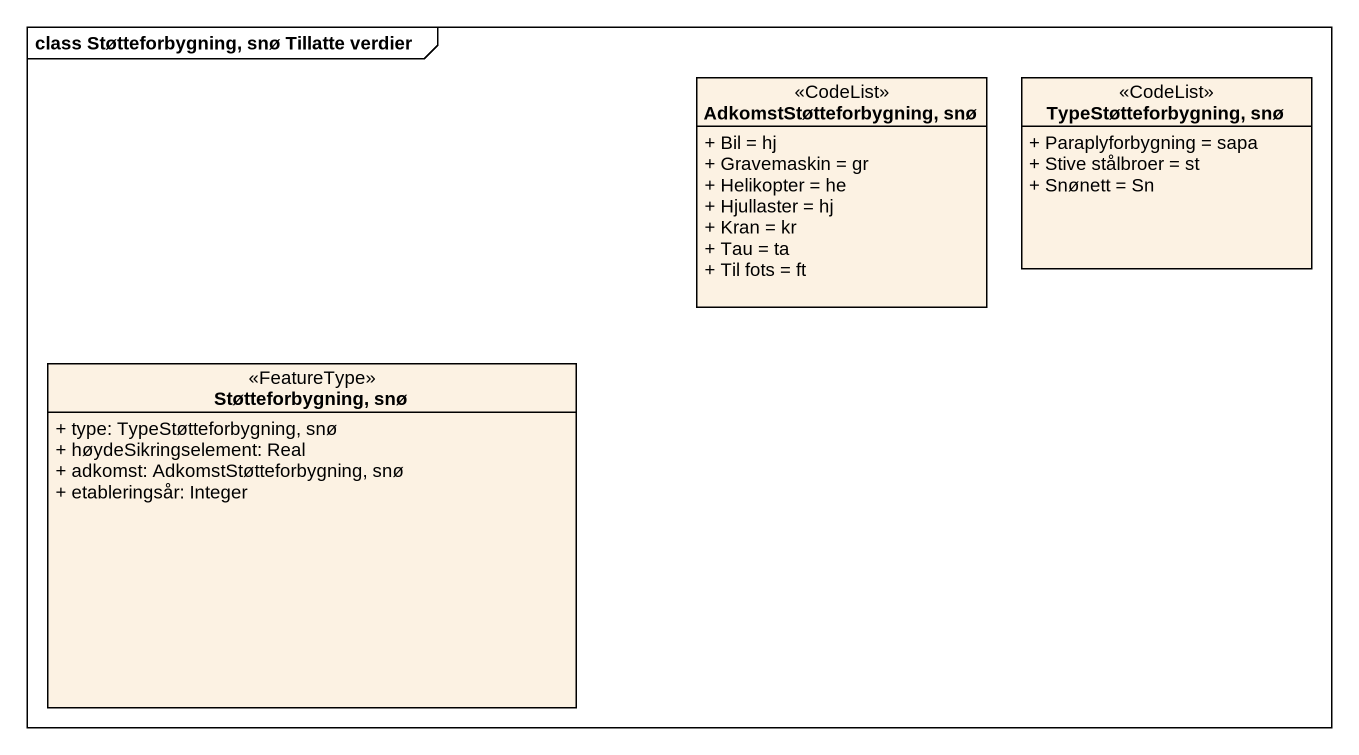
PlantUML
@startuml
mainframe class Støtteforbygning, snø Tillatte verdier
hide circle
hide empty members
skinparam classAttributeIconSize 0
class "AdkomstStøtteforbygning, snø" as AdkomstStøtteforbygning_snø <<CodeList>> {
  + Bil = hj
  + Gravemaskin = gr
  + Helikopter = he
  + Hjullaster = hj
  + Kran = kr
  + Tau = ta
  + Til fots = ft
}
class "TypeStøtteforbygning, snø" as TypeStøtteforbygning_snø <<CodeList>> {
  + Paraplyforbygning = sapa
  + Stive stålbroer = st
  + Snønett = Sn
}
class "Støtteforbygning, snø" as Støtteforbygning_snø <<FeatureType>> {
  + type: TypeStøtteforbygning, snø
  + høydeSikringselement: Real
  + adkomst: AdkomstStøtteforbygning, snø
  + etableringsår: Integer
}
@enduml
